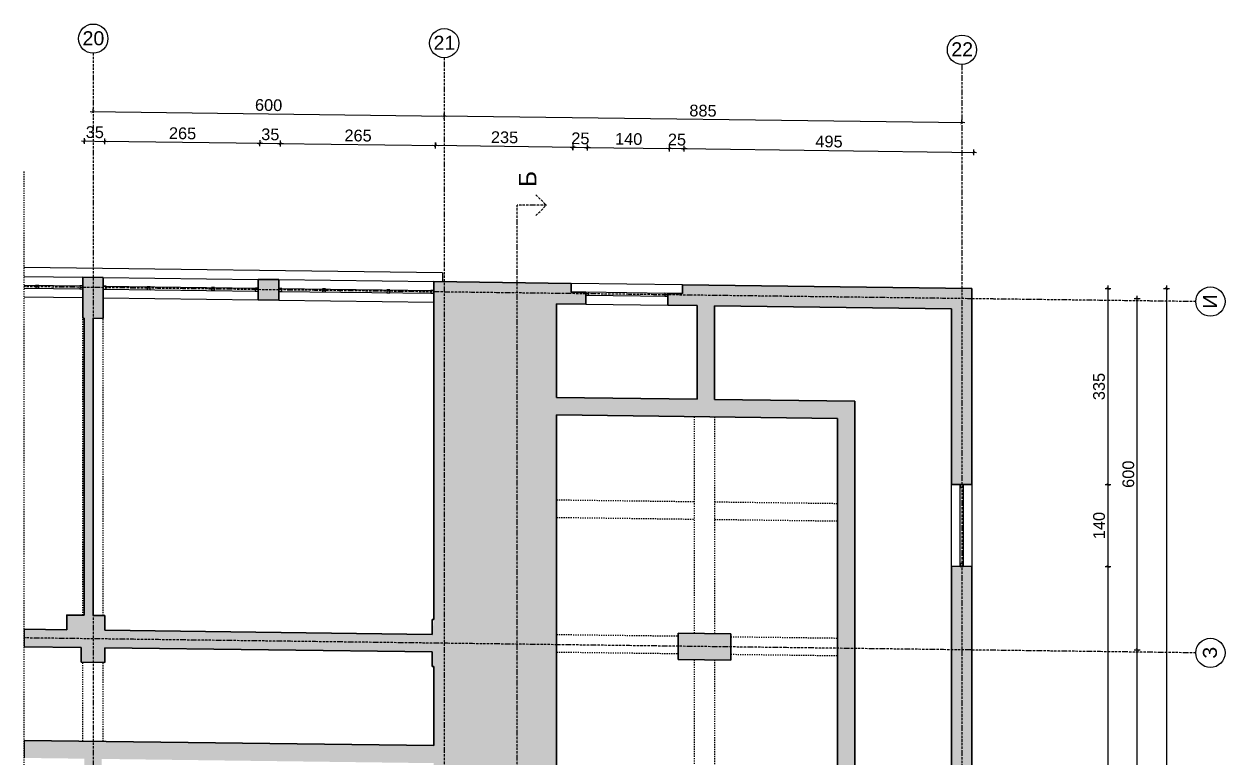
# Model space of a CAD drawing. Header units: inches. Extents: x -72385 to 39588, y -6525 to 66685.
# Drawn here: x -34843 to -32790, y 16172 to 17425 of the extents above; entities that cross this region are included whole.
import ezdxf

# ---------------------------------------------------------------- set-up
doc = ezdxf.new("R2010")
doc.units = ezdxf.units.IN
doc.header["$MEASUREMENT"] = 0
doc.linetypes.add('DashDot', pattern=[0.6, 0.4, -0.1, 0, -0.1])
doc.linetypes.add('Hidden', pattern=[0.4, 0.2, -0.2])
for name, color, linetype, lineweight in [('Изгледни линии', 253, 'Continuous', 25), ('Линия на разрез', 252, 'DashDot', 25), ('Надписи коти външни', 252, 'Continuous', 25), ('Надписи Оси', 252, 'Continuous', 25), ('Оси', 252, 'DashDot', 25), ('Прозорци', 251, 'Continuous', 25), ('Пунктир', 253, 'Hidden', 25), ('Разрезни линии', 7, 'Continuous', 35), ('Щрих стени', 254, 'Continuous', 25)]:
    doc.layers.add(name, color=color, linetype=linetype, lineweight=lineweight)
doc.styles.add('Arial Regular', font='arial.ttf')
doc.styles.get("Standard").update_dxf_attribs({"font": 'arial.ttf'})
doc.dimstyles.new('Annotative', dxfattribs={"dimscale": 0, "dimtxt": 20, "dimasz": 5, "dimexe": 5, "dimexo": 5, "dimgap": 5, "dimtad": 1, "dimdec": 0, "dimzin": 0, "dimdsep": 46, "dimtxsty": 'Standard', "dimblk": 'ARCHTICK', "dimcen": 5, "dimdle": 5, "dimadec": 0, "dimazin": 0, "dimtfac": 1, "dimtdec": 0, "dimtofl": 0, "dimtmove": 0, "dimatfit": 3, "dimldrblk": 'ARCHTICK', "dimfxl": 5, "dimfxlon": 1, "dimtolj": 1, "dimtzin": 0, "dimarcsym": 1})

# ---------------------------------------------------------------- blocks, each defined once
blk = doc.blocks.new('_ArchTick')
at = {"color": 0, "linetype": 'ByBlock', "const_width": 0.15}
blk.add_lwpolyline([(-0.5, -0.5), (0.5, 0.5)], dxfattribs=at)
blk = doc.blocks.new('*D6873')
at = {"layer": 'Defpoints', "color": 0, "ltscale": 50, "transparency": 16777216}
for p in [(-34704.4, 17224.9), (-34742.3, 16992.9), (-34707.3, 16992.4)]:
    blk.add_point(p, dxfattribs=at)
at = {"layer": 'Надписи коти външни', "color": 0, "lineweight": -2, "ltscale": 50, "transparency": 16777216}
for p, q in [((-34744.4, 17225.4), (-34699.4, 17224.8)), ((-34739.4, 17220.3), (-34739.3, 17230.3)), ((-34704.4, 17219.9), (-34704.3, 17229.9))]:
    blk.add_line(p, q, dxfattribs=at)
at = {"layer": 'Надписи коти външни', "color": 0, "lineweight": -2, "ltscale": 50, "transparency": 16777216, "xscale": 5, "yscale": 5, "zscale": 5}
for p, rotation in [((-34739.4, 17225.3), 179.2706286525344), ((-34704.4, 17224.9), 359.2706286525344)]:
    blk.add_blockref('_ArchTick', p, dxfattribs=dict(at, rotation=rotation))
at = {"layer": 'Надписи коти външни', "color": 0, "ltscale": 50, "transparency": 16777216, "insert": (-34721.7, 17240.3), "char_height": 20, "attachment_point": 5, "rotation": 359.2706}
blk.add_mtext('\\A1;35', dxfattribs=at)
blk = doc.blocks.new('*D6874')
at = {"layer": 'Defpoints', "color": 0, "ltscale": 50, "transparency": 16777216}
for p in [(-34439.4, 17221.5), (-34707.3, 16992.4), (-34442.3, 16989)]:
    blk.add_point(p, dxfattribs=at)
at = {"layer": 'Надписи коти външни', "color": 0, "lineweight": -2, "ltscale": 50, "transparency": 16777216}
for p, q in [((-34709.4, 17225), (-34434.4, 17221.5)), ((-34704.4, 17219.9), (-34704.3, 17229.9)), ((-34439.4, 17216.5), (-34439.3, 17226.5))]:
    blk.add_line(p, q, dxfattribs=at)
at = {"layer": 'Надписи коти външни', "color": 0, "lineweight": -2, "ltscale": 50, "transparency": 16777216, "xscale": 5, "yscale": 5, "zscale": 5}
for p, rotation in [((-34704.4, 17224.9), 179.2706286525486), ((-34439.4, 17221.5), 359.2706286525486)]:
    blk.add_blockref('_ArchTick', p, dxfattribs=dict(at, rotation=rotation))
at = {"layer": 'Надписи коти външни', "color": 0, "ltscale": 50, "transparency": 16777216, "insert": (-34571.7, 17238.4), "char_height": 20, "attachment_point": 5, "rotation": 359.2706}
blk.add_mtext('\\A1;265', dxfattribs=at)
blk = doc.blocks.new('*D6866')
at = {"layer": 'Defpoints', "color": 0, "ltscale": 50, "transparency": 16777216}
for p in [(-34404.4, 17221.1), (-34442.3, 16989), (-34407.3, 16988.6)]:
    blk.add_point(p, dxfattribs=at)
at = {"layer": 'Надписи коти външни', "color": 0, "lineweight": -2, "ltscale": 50, "transparency": 16777216}
for p, q in [((-34439.4, 17216.6), (-34439.3, 17226.6)), ((-34404.4, 17216.1), (-34404.3, 17226.1)), ((-34444.4, 17221.6), (-34399.4, 17221))]:
    blk.add_line(p, q, dxfattribs=at)
at = {"layer": 'Надписи коти външни', "color": 0, "lineweight": -2, "ltscale": 50, "transparency": 16777216, "xscale": 5, "yscale": 5, "zscale": 5}
for p, rotation in [((-34439.4, 17221.6), 179.2706286525403), ((-34404.4, 17221.1), 359.2706286525403)]:
    blk.add_blockref('_ArchTick', p, dxfattribs=dict(at, rotation=rotation))
at = {"layer": 'Надписи коти външни', "color": 0, "ltscale": 50, "transparency": 16777216, "insert": (-34421.7, 17236.6), "char_height": 20, "attachment_point": 5, "rotation": 359.2706}
blk.add_mtext('\\A1;35', dxfattribs=at)
blk = doc.blocks.new('*D6867')
at = {"layer": 'Defpoints', "color": 0, "ltscale": 50, "transparency": 16777216}
for p in [(-34139.4, 17217.7), (-34407.3, 16988.6), (-34142.3, 16985.2)]:
    blk.add_point(p, dxfattribs=at)
at = {"layer": 'Надписи коти външни', "color": 0, "lineweight": -2, "ltscale": 50, "transparency": 16777216}
for p, q in [((-34404.4, 17216.1), (-34404.3, 17226.1)), ((-34409.4, 17221.1), (-34134.4, 17217.6)), ((-34139.4, 17212.7), (-34139.3, 17222.7))]:
    blk.add_line(p, q, dxfattribs=at)
at = {"layer": 'Надписи коти външни', "color": 0, "lineweight": -2, "ltscale": 50, "transparency": 16777216, "xscale": 5, "yscale": 5, "zscale": 5}
for p, rotation in [((-34404.4, 17221.1), 179.2706286525478), ((-34139.4, 17217.7), 359.2706286525478)]:
    blk.add_blockref('_ArchTick', p, dxfattribs=dict(at, rotation=rotation))
at = {"layer": 'Надписи коти външни', "color": 0, "ltscale": 50, "transparency": 16777216, "insert": (-34271.7, 17234.6), "char_height": 20, "attachment_point": 5, "rotation": 359.2706}
blk.add_mtext('\\A1;265', dxfattribs=at)
blk = doc.blocks.new('*D6868')
at = {"layer": 'Defpoints', "color": 0, "ltscale": 50, "transparency": 16777216}
for p in [(-33739.2, 17212.6), (-33882.3, 16981.9), (-33742.1, 16980.1)]:
    blk.add_point(p, dxfattribs=at)
at = {"layer": 'Надписи коти външни', "color": 0, "lineweight": -2, "ltscale": 50, "transparency": 16777216}
for p, q in [((-33884.4, 17214.5), (-33734.2, 17212.5)), ((-33879.4, 17209.4), (-33879.3, 17219.4)), ((-33739.3, 17207.6), (-33739.1, 17217.6))]:
    blk.add_line(p, q, dxfattribs=at)
at = {"layer": 'Надписи коти външни', "color": 0, "lineweight": -2, "ltscale": 50, "transparency": 16777216, "xscale": 5, "yscale": 5, "zscale": 5}
for p, rotation in [((-33879.4, 17214.4), 179.2719292587021), ((-33739.2, 17212.6), 359.2719292587021)]:
    blk.add_blockref('_ArchTick', p, dxfattribs=dict(at, rotation=rotation))
at = {"layer": 'Надписи коти външни', "color": 0, "ltscale": 50, "transparency": 16777216, "insert": (-33809.1, 17228.7), "char_height": 20, "attachment_point": 5, "rotation": 359.2719}
blk.add_mtext('\\A1;140', dxfattribs=at)
blk = doc.blocks.new('*D6869')
at = {"layer": 'Defpoints', "color": 0, "ltscale": 50, "transparency": 16777216}
for p in [(-33904.1, 17214.7), (-34142.3, 16985.2), (-33907.3, 16981.9)]:
    blk.add_point(p, dxfattribs=at)
at = {"layer": 'Надписи коти външни', "color": 0, "lineweight": -2, "ltscale": 50, "transparency": 16777216}
for p, q in [((-34144.1, 17218.1), (-33899.1, 17214.7)), ((-34139.1, 17213.1), (-34139, 17223.1)), ((-33904.1, 17209.7), (-33904, 17219.7))]:
    blk.add_line(p, q, dxfattribs=at)
at = {"layer": 'Надписи коти външни', "color": 0, "lineweight": -2, "ltscale": 50, "transparency": 16777216, "xscale": 5, "yscale": 5, "zscale": 5}
for p, rotation in [((-34139.1, 17218.1), 179.1930457232294), ((-33904.1, 17214.7), 359.1930457232294)]:
    blk.add_blockref('_ArchTick', p, dxfattribs=dict(at, rotation=rotation))
at = {"layer": 'Надписи коти външни', "color": 0, "ltscale": 50, "transparency": 16777216, "insert": (-34021.3, 17231.6), "char_height": 20, "attachment_point": 5, "rotation": 359.193}
blk.add_mtext('\\A1;235', dxfattribs=at)
blk = doc.blocks.new('*D6870')
at = {"layer": 'Defpoints', "color": 0, "ltscale": 50, "transparency": 16777216}
for p in [(-33219.4, 17206), (-33717.3, 16979.8), (-33222.3, 16973.5)]:
    blk.add_point(p, dxfattribs=at)
at = {"layer": 'Надписи коти външни', "color": 0, "lineweight": -2, "ltscale": 50, "transparency": 16777216}
for p, q in [((-33719.4, 17212.4), (-33214.4, 17205.9)), ((-33714.4, 17207.3), (-33714.3, 17217.3)), ((-33219.4, 17201), (-33219.3, 17211))]:
    blk.add_line(p, q, dxfattribs=at)
at = {"layer": 'Надписи коти външни', "color": 0, "lineweight": -2, "ltscale": 50, "transparency": 16777216, "xscale": 5, "yscale": 5, "zscale": 5}
for p, rotation in [((-33714.4, 17212.3), 179.2706286525475), ((-33219.4, 17206), 359.2706286525474)]:
    blk.add_blockref('_ArchTick', p, dxfattribs=dict(at, rotation=rotation))
at = {"layer": 'Надписи коти външни', "color": 0, "ltscale": 50, "transparency": 16777216, "insert": (-33466.7, 17224.4), "char_height": 20, "attachment_point": 5, "rotation": 359.2706}
blk.add_mtext('\\A1;495', dxfattribs=at)
blk = doc.blocks.new('*D6871')
at = {"layer": 'Defpoints', "color": 0, "ltscale": 50, "transparency": 16777216}
for p in [(-34124.8, 17267.5), (-34124.8, 17267.5), (-33239.8, 17256.3)]:
    blk.add_point(p, dxfattribs=at)
at = {"layer": 'Надписи коти външни', "color": 0, "lineweight": -2, "ltscale": 50, "transparency": 16777216}
for p, q in [((-33234.8, 17256.2), (-34129.8, 17267.6)), ((-34124.8, 17267.5), (-34124.9, 17262.5)), ((-33239.8, 17256.3), (-33239.8, 17261.3))]:
    blk.add_line(p, q, dxfattribs=at)
at = {"layer": 'Надписи коти външни', "color": 0, "lineweight": -2, "ltscale": 50, "transparency": 16777216, "xscale": 5, "yscale": 5, "zscale": 5}
for p, rotation in [((-34124.8, 17267.5), 179.2706286525471), ((-33239.8, 17256.3), 359.2706286525471)]:
    blk.add_blockref('_ArchTick', p, dxfattribs=dict(at, rotation=rotation))
at = {"layer": 'Надписи коти външни', "color": 0, "ltscale": 50, "transparency": 16777216, "insert": (-33682.1, 17277.1), "char_height": 20, "attachment_point": 5, "rotation": 359.2706}
blk.add_mtext('\\A1;885', dxfattribs=at)
blk = doc.blocks.new('*D6872')
at = {"layer": 'Defpoints', "color": 0, "ltscale": 50, "transparency": 16777216}
for p in [(-34724.8, 17275.2), (-34724.8, 17275.2), (-34124.8, 17267.5)]:
    blk.add_point(p, dxfattribs=at)
at = {"layer": 'Надписи коти външни', "color": 0, "lineweight": -2, "ltscale": 50, "transparency": 16777216}
for p, q in [((-34119.8, 17267.5), (-34729.8, 17275.2)), ((-34724.8, 17275.2), (-34724.8, 17280.2)), ((-34124.8, 17267.5), (-34124.8, 17272.5))]:
    blk.add_line(p, q, dxfattribs=at)
at = {"layer": 'Надписи коти външни', "color": 0, "lineweight": -2, "ltscale": 50, "transparency": 16777216, "xscale": 5, "yscale": 5, "zscale": 5}
for p, rotation in [((-34724.8, 17275.2), 179.2706286525994), ((-34124.8, 17267.5), 359.2706286525993)]:
    blk.add_blockref('_ArchTick', p, dxfattribs=dict(at, rotation=rotation))
at = {"layer": 'Надписи коти външни', "color": 0, "ltscale": 50, "transparency": 16777216, "insert": (-34424.6, 17286.6), "char_height": 20, "attachment_point": 5, "rotation": 359.2706}
blk.add_mtext('\\A1;600', dxfattribs=at)
blk = doc.blocks.new('*D6877')
at = {"layer": 'Defpoints', "color": 0, "ltscale": 50, "transparency": 16777216}
for p in [(-33222.3, 16498.5), (-32989.8, 16498.5), (-33222.3, 15743.2)]:
    blk.add_point(p, dxfattribs=at)
at = {"layer": 'Надписи коти външни', "color": 0, "lineweight": -2, "ltscale": 50, "transparency": 16777216}
for p, q in [((-32994.8, 16498.5), (-32984.8, 16498.5)), ((-32989.8, 15738.2), (-32989.8, 16503.5)), ((-32994.8, 15743.2), (-32984.8, 15743.2))]:
    blk.add_line(p, q, dxfattribs=at)
at = {"layer": 'Надписи коти външни', "color": 0, "lineweight": -2, "ltscale": 50, "transparency": 16777216, "xscale": 5, "yscale": 5, "zscale": 5}
for p, rotation in [((-32989.8, 16498.5), 90), ((-32989.8, 15743.2), 270)]:
    blk.add_blockref('_ArchTick', p, dxfattribs=dict(at, rotation=rotation))
at = {"layer": 'Надписи коти външни', "color": 0, "ltscale": 50, "transparency": 16777216, "insert": (-33005, 16120.8), "char_height": 20, "attachment_point": 5, "rotation": 90}
blk.add_mtext('\\A1;755', dxfattribs=at)
blk = doc.blocks.new('*D6878')
at = {"layer": 'Defpoints', "color": 0, "ltscale": 50, "transparency": 16777216}
for p in [(-33222.3, 16638.5), (-32989.8, 16638.5), (-33222.3, 16498.5)]:
    blk.add_point(p, dxfattribs=at)
at = {"layer": 'Надписи коти външни', "color": 0, "lineweight": -2, "ltscale": 50, "transparency": 16777216}
for p, q in [((-32994.8, 16638.5), (-32984.8, 16638.5)), ((-32989.8, 16493.5), (-32989.8, 16643.5)), ((-32994.8, 16498.5), (-32984.8, 16498.5))]:
    blk.add_line(p, q, dxfattribs=at)
at = {"layer": 'Надписи коти външни', "color": 0, "lineweight": -2, "ltscale": 50, "transparency": 16777216, "xscale": 5, "yscale": 5, "zscale": 5}
for p, rotation in [((-32989.8, 16638.5), 90), ((-32989.8, 16498.5), 270)]:
    blk.add_blockref('_ArchTick', p, dxfattribs=dict(at, rotation=rotation))
at = {"layer": 'Надписи коти външни', "color": 0, "ltscale": 50, "transparency": 16777216, "insert": (-33005, 16568.5), "char_height": 20, "attachment_point": 5, "rotation": 90}
blk.add_mtext('\\A1;140', dxfattribs=at)
blk = doc.blocks.new('*D6879')
at = {"layer": 'Defpoints', "color": 0, "ltscale": 50, "transparency": 16777216}
for p in [(-33222.3, 16973.5), (-32989.8, 16973.5), (-33222.3, 16638.5)]:
    blk.add_point(p, dxfattribs=at)
at = {"layer": 'Надписи коти външни', "color": 0, "lineweight": -2, "ltscale": 50, "transparency": 16777216}
for p, q in [((-32989.8, 16633.5), (-32989.8, 16978.5)), ((-32994.8, 16973.5), (-32984.8, 16973.5)), ((-32994.8, 16638.5), (-32984.8, 16638.5))]:
    blk.add_line(p, q, dxfattribs=at)
at = {"layer": 'Надписи коти външни', "color": 0, "lineweight": -2, "ltscale": 50, "transparency": 16777216, "xscale": 5, "yscale": 5, "zscale": 5}
for p, rotation in [((-32989.8, 16973.5), 90), ((-32989.8, 16638.5), 270)]:
    blk.add_blockref('_ArchTick', p, dxfattribs=dict(at, rotation=rotation))
at = {"layer": 'Надписи коти външни', "color": 0, "ltscale": 50, "transparency": 16777216, "insert": (-33005.1, 16806), "char_height": 20, "attachment_point": 5, "rotation": 90}
blk.add_mtext('\\A1;335', dxfattribs=at)
blk = doc.blocks.new('*D6880')
at = {"layer": 'Defpoints', "color": 0, "ltscale": 50, "transparency": 16777216}
for p in [(-33222.3, 16973.5), (-33222.3, 15138.4), (-32889.8, 15138.4)]:
    blk.add_point(p, dxfattribs=at)
at = {"layer": 'Надписи коти външни', "color": 0, "lineweight": -2, "ltscale": 50, "transparency": 16777216}
for p, q in [((-32889.8, 16978.5), (-32889.8, 15133.4)), ((-32894.8, 16973.5), (-32884.8, 16973.5)), ((-32894.8, 15138.4), (-32884.8, 15138.4))]:
    blk.add_line(p, q, dxfattribs=at)
at = {"layer": 'Надписи коти външни', "color": 0, "lineweight": -2, "ltscale": 50, "transparency": 16777216, "xscale": 5, "yscale": 5, "zscale": 5}
for p, rotation in [((-32889.8, 16973.5), 90), ((-32889.8, 15138.4), 270)]:
    blk.add_blockref('_ArchTick', p, dxfattribs=dict(at, rotation=rotation))
at = {"layer": 'Надписи коти външни', "color": 0, "ltscale": 50, "transparency": 16777216, "insert": (-32905.1, 16055.9), "char_height": 20, "attachment_point": 5, "rotation": 90}
blk.add_mtext('\\A1;1835', dxfattribs=at)
blk = doc.blocks.new('*D6882')
at = {"layer": 'Defpoints', "color": 0, "ltscale": 50, "transparency": 16777216}
for p in [(-33239.8, 16356.2), (-32939.8, 16356.2), (-33239.8, 15756.1)]:
    blk.add_point(p, dxfattribs=at)
at = {"layer": 'Надписи коти външни', "color": 0, "lineweight": -2, "ltscale": 50, "transparency": 16777216}
for p, q in [((-32944.8, 16356.2), (-32934.8, 16356.2)), ((-32939.8, 15751.1), (-32939.8, 16361.2)), ((-32944.8, 15756.1), (-32934.8, 15756.1))]:
    blk.add_line(p, q, dxfattribs=at)
at = {"layer": 'Надписи коти външни', "color": 0, "lineweight": -2, "ltscale": 50, "transparency": 16777216, "xscale": 5, "yscale": 5, "zscale": 5}
for p, rotation in [((-32939.8, 16356.2), 90), ((-32939.8, 15756.1), 270)]:
    blk.add_blockref('_ArchTick', p, dxfattribs=dict(at, rotation=rotation))
at = {"layer": 'Надписи коти външни', "color": 0, "ltscale": 50, "transparency": 16777216, "insert": (-32955, 16056.2), "char_height": 20, "attachment_point": 5, "rotation": 90}
blk.add_mtext('\\A1;600', dxfattribs=at)
blk = doc.blocks.new('*D6883')
at = {"layer": 'Defpoints', "color": 0, "ltscale": 50, "transparency": 16777216}
for p in [(-33239.8, 16956.2), (-32939.8, 16956.2), (-33239.8, 16356.2)]:
    blk.add_point(p, dxfattribs=at)
at = {"layer": 'Надписи коти външни', "color": 0, "lineweight": -2, "ltscale": 50, "transparency": 16777216}
for p, q in [((-32939.8, 16351.2), (-32939.8, 16961.2)), ((-32944.8, 16956.2), (-32934.8, 16956.2)), ((-32944.8, 16356.2), (-32934.8, 16356.2))]:
    blk.add_line(p, q, dxfattribs=at)
at = {"layer": 'Надписи коти външни', "color": 0, "lineweight": -2, "ltscale": 50, "transparency": 16777216, "xscale": 5, "yscale": 5, "zscale": 5}
for p, rotation in [((-32939.8, 16956.2), 90), ((-32939.8, 16356.2), 270)]:
    blk.add_blockref('_ArchTick', p, dxfattribs=dict(at, rotation=rotation))
at = {"layer": 'Надписи коти външни', "color": 0, "ltscale": 50, "transparency": 16777216, "insert": (-32955, 16656.2), "char_height": 20, "attachment_point": 5, "rotation": 90}
blk.add_mtext('\\A1;600', dxfattribs=at)
blk = doc.blocks.new('*D6884')
at = {"layer": 'Defpoints', "color": 0, "ltscale": 10, "transparency": 16777216}
for p in [(-33879.3, 17214.5), (-33907.3, 16982.2), (-33882.3, 16981.9)]:
    blk.add_point(p, dxfattribs=at)
at = {"layer": 'Надписи коти външни', "color": 0, "lineweight": -2, "ltscale": 10, "transparency": 16777216}
for p, q in [((-33909.3, 17214.8), (-33874.3, 17214.4)), ((-33904.4, 17209.8), (-33904.3, 17219.8)), ((-33879.4, 17209.5), (-33879.3, 17219.5))]:
    blk.add_line(p, q, dxfattribs=at)
at = {"layer": 'Надписи коти външни', "color": 0, "lineweight": -2, "ltscale": 10, "transparency": 16777216, "xscale": 5, "yscale": 5, "zscale": 5}
for p, rotation in [((-33904.3, 17214.8), 179.2633353383347), ((-33879.3, 17214.5), 359.2633353383347)]:
    blk.add_blockref('_ArchTick', p, dxfattribs=dict(at, rotation=rotation))
at = {"layer": 'Надписи коти външни', "color": 0, "ltscale": 10, "transparency": 16777216, "insert": (-33891.7, 17229.8), "char_height": 20, "attachment_point": 5, "rotation": 359.2633}
blk.add_mtext('\\A1;25', dxfattribs=at)
blk = doc.blocks.new('*D6885')
at = {"layer": 'Defpoints', "color": 0, "ltscale": 10, "transparency": 16777216}
for p in [(-33739.2, 17212.6), (-33742.1, 16980.1), (-33717.3, 16979.8)]:
    blk.add_point(p, dxfattribs=at)
at = {"layer": 'Надписи коти външни', "color": 0, "lineweight": -2, "ltscale": 10, "transparency": 16777216}
for p, q in [((-33709.4, 17212.2), (-33744.2, 17212.7)), ((-33739.3, 17207.6), (-33739.1, 17217.6)), ((-33714.4, 17207.3), (-33714.3, 17217.3))]:
    blk.add_line(p, q, dxfattribs=at)
at = {"layer": 'Надписи коти външни', "color": 0, "lineweight": -2, "ltscale": 10, "transparency": 16777216, "xscale": 5, "yscale": 5, "zscale": 5}
for p, rotation in [((-33739.2, 17212.6), 179.2706286525421), ((-33714.4, 17212.3), 359.2706286525421)]:
    blk.add_blockref('_ArchTick', p, dxfattribs=dict(at, rotation=rotation))
at = {"layer": 'Надписи коти външни', "color": 0, "ltscale": 10, "transparency": 16777216, "insert": (-33726.6, 17227.7), "char_height": 20, "attachment_point": 5, "rotation": 359.2706}
blk.add_mtext('\\A1;25', dxfattribs=at)

msp = doc.modelspace()

# ---------------------------------------------------------------- hatches: boundary and pattern name
at = {"layer": 'Щрих стени', "ltscale": 10}
h = msp.add_hatch(color=256, dxfattribs=at)
h.dxf.hatch_style = 1
h.paths.add_polyline_path([(-33812.3, 15750.9), (-33207.3, 15743.2), (-33207.3, 15763.2), (-33222.3, 15763.4), (-33222.3, 16498.5), (-33257.3, 16498.9), (-33257.3, 15773.9), (-33422.3, 15776), (-33422.3, 16781), (-33662.3, 16784.1), (-33662.3, 16944.1), (-33257.3, 16939), (-33257.3, 16638.9), (-33222.3, 16638.5), (-33222.3, 16973.5), (-33717.3, 16979.8), (-33717.3, 16964.8), (-33742.3, 16965.1), (-33742.3, 16945.1), (-33692.3, 16944.5), (-33692.3, 16784.5), (-33932.3, 16787.5), (-33932.3, 16947.5), (-33882.3, 16946.9), (-33882.3, 16966.9), (-33907.3, 16967.2), (-33907.3, 16982.2), (-34142.3, 16985.2), (-34142.3, 16407.9), (-34144.8, 16382.7), (-34704.8, 16389.8), (-34704.8, 16414.8), (-34724.8, 16415.1), (-34724.8, 16922.6), (-34707.3, 16922.4), (-34707.3, 16992.4), (-34742.3, 16992.9), (-34742.3, 16922.9), (-34739.8, 16922.8), (-34739.8, 16415.3), (-34744.8, 16415.3), (-34769.8, 16415.7), (-34769.8, 16390.7), (-34842.3, 16391.6), (-34842.3, 16361.6), (-34744.8, 16360.3), (-34744.8, 16335.3), (-34704.8, 16334.8), (-34704.8, 16359.8), (-34144.8, 16352.7), (-34144.8, 16328), (-34142.3, 16327.9), (-34142.3, 16192.7), (-34842.3, 16201.6), (-34842.7, 16171.6), (-34739.8, 16170.3), (-34739.8, 15815.2), (-34744.8, 15815.3), (-34744.8, 15770.3), (-34769.8, 15770.6), (-34769.8, 15735.6), (-34744.8, 15735.3), (-34739.8, 15735.2), (-34739.8, 15227.7), (-34742.3, 15157.7), (-34707.3, 15157.3), (-34707.3, 15227.3), (-34709.8, 15227.3), (-34709.8, 15734.8), (-34704.8, 15734.8), (-34704.8, 15814.8), (-34709.8, 15814.9), (-34709.8, 16169.9), (-34142.3, 16162.7), (-34142.3, 16105.2), (-34197.3, 16105.9), (-34197.3, 16025.8), (-34142.3, 16025.1), (-34142.3, 15807.6), (-34144.8, 15727.7), (-34142.3, 15727.6), (-34142.3, 15150.1), (-34107.3, 15149.6), (-34107.3, 15219.6), (-34112.3, 15219.7), (-34112.3, 15404.7), (-33842.3, 15401.3), (-33842.3, 15181.3), (-33842.3, 15146.3), (-33807.3, 15145.8), (-33807.3, 15180.8), (-33812.3, 15180.9), (-33812.3, 15400.9), (-33337.3, 15394.8), (-33337.3, 15379.8), (-33257.3, 15378.8), (-33257.3, 15173.8), (-33542.3, 15177.4), (-33542.3, 15142.4), (-33222.3, 15138.4), (-33222.3, 15403.4), (-33207.3, 15403.2), (-33207.3, 15423.2), (-33812.3, 15430.9)])
h.paths.add_polyline_path([(-33932.3, 15782.5), (-33932.3, 16757.5), (-33452.3, 16751.4), (-33452.3, 15776.3)], flags=16)
h.paths.add_polyline_path([(-33724.8, 16339.9), (-33724.8, 16384.9), (-33634.8, 16383.7), (-33634.8, 16338.7)], flags=0)
h.paths.add_polyline_path([(-34407.3, 16988.6), (-34442.3, 16989), (-34442.3, 16954), (-34407.3, 16953.6)], flags=17)
h.paths.add_polyline_path([(-34407.3, 15188.5), (-34442.3, 15188.9), (-34442.3, 15153.9), (-34407.3, 15153.4)], flags=17)
h = msp.add_hatch(color=256, dxfattribs=at)
h.dxf.hatch_style = 1
h.paths.add_polyline_path([(-33634.8, 16383.7), (-33724.8, 16384.9), (-33724.8, 16339.9), (-33634.8, 16338.7)])

# ---------------------------------------------------------------- linework, layer by layer
at = {"layer": 'Изгледни линии', "ltscale": 50}
for p, q in [((-34127.3, 17000), (-34842.3, 17009.1)), ((-34127.3, 17000), (-34127.3, 16985)), ((-34842.3, 16994.1), (-34742.3, 16992.9)), ((-34707.3, 16992.4), (-34442.3, 16989)), ((-34407.3, 16988.6), (-34142.3, 16985.2)), ((-33717.3, 16979.8), (-33907.3, 16982.2)), ((-34842.3, 16959.1), (-34742.3, 16957.9)), ((-34707.3, 16957.4), (-34442.3, 16954)), ((-34407.3, 16953.6), (-34142.3, 16950.2)), ((-33882.3, 16946.9), (-33742.3, 16945.1)), ((-33257.3, 16498.9), (-33257.3, 16638.9)), ((-33222.3, 16638.5), (-33222.3, 16498.5))]:
    msp.add_line(p, q, dxfattribs=at)
at = {"layer": 'Линия на разрез', "ltscale": 10}
for p, q in [((-33967.6, 17133.4), (-33949.9, 17115.8)), ((-33999.9, 15148.3), (-33999.9, 17115.8)), ((-33949.9, 17115.8), (-33999.9, 17115.8)), ((-33967.6, 17098.1), (-33949.9, 17115.8))]:
    msp.add_line(p, q, dxfattribs=at)
at = {"layer": 'Надписи Оси', "ltscale": 50}
for centre in [(-34724.4, 17400.2), (-34124.4, 17392.5), (-33239.4, 17381.3), (-32814.8, 16951.1), (-32814.8, 16351.1)]:
    msp.add_circle(centre, 25, dxfattribs=at)
at = {"layer": 'Оси', "ltscale": 10}
for p, q in [((-34724.8, 17375.2), (-34724.8, 14775)), ((-34124.8, 17367.5), (-34124.8, 14767.3)), ((-33239.8, 17356.3), (-33239.8, 14756.1)), ((-32839.8, 16951.1), (-34842.3, 16976.6)), ((-32839.8, 16351.1), (-34842.3, 16376.6))]:
    msp.add_line(p, q, dxfattribs=at)
at = {"layer": 'Прозорци', "ltscale": 50}
for p, q in [((-34842.3, 16979.1), (-34742.3, 16977.9)), ((-34822.3, 16978.9), (-34822.4, 16973.9)), ((-34817.3, 16978.8), (-34822.3, 16978.9)), ((-34817.4, 16973.8), (-34817.3, 16978.8)), ((-34747.3, 16977.9), (-34747.4, 16972.9)), ((-34742.3, 16977.9), (-34747.3, 16977.9)), ((-34742.4, 16972.9), (-34742.3, 16977.9)), ((-34707.3, 16977.4), (-34442.3, 16974)), ((-34842.3, 16974.1), (-34742.3, 16972.9)), ((-34822.4, 16973.9), (-34817.4, 16973.8)), ((-34747.4, 16972.9), (-34742.4, 16972.9)), ((-34707.3, 16972.4), (-34442.3, 16969)), ((-34407.3, 16973.6), (-34142.3, 16970.2)), ((-34407.3, 16968.6), (-34142.3, 16965.2)), ((-33742.3, 16965.1), (-33882.3, 16966.9)), ((-33882.3, 16961.9), (-33742.3, 16960.1)), ((-33242.3, 16498.7), (-33242.3, 16638.7)), ((-33237.3, 16638.7), (-33237.3, 16498.7))]:
    msp.add_line(p, q, dxfattribs=at)
for points in [[(-34707.3, 16972.4), (-34702.3, 16972.4), (-34702.3, 16977.4), (-34707.3, 16977.4), (-34707.3, 16972.4)], [(-34632.3, 16971.5), (-34627.3, 16971.4), (-34627.3, 16976.4), (-34632.3, 16976.5), (-34632.3, 16971.5)], [(-34522.4, 16970.1), (-34517.4, 16970), (-34517.3, 16975), (-34522.3, 16975.1), (-34522.4, 16970.1)], [(-34447.4, 16969.1), (-34442.4, 16969), (-34442.3, 16974), (-34447.3, 16974.1), (-34447.4, 16969.1)], [(-34407.3, 16968.6), (-34402.3, 16968.5), (-34402.3, 16973.5), (-34407.3, 16973.6), (-34407.3, 16968.6)], [(-34332.3, 16967.6), (-34327.3, 16967.6), (-34327.3, 16972.6), (-34332.3, 16972.6), (-34332.3, 16967.6)], [(-34222.4, 16966.2), (-34217.4, 16966.2), (-34217.3, 16971.2), (-34222.3, 16971.2), (-34222.4, 16966.2)], [(-34147.4, 16965.3), (-34142.4, 16965.2), (-34142.3, 16970.2), (-34147.3, 16970.3), (-34147.4, 16965.3)], [(-33882.3, 16961.9), (-33877.3, 16961.8), (-33877.3, 16966.8), (-33882.3, 16966.9), (-33882.3, 16961.9)], [(-33747.4, 16960.2), (-33742.4, 16960.1), (-33742.3, 16965.1), (-33747.3, 16965.2), (-33747.4, 16960.2)], [(-33242.3, 16633.7), (-33237.3, 16633.7), (-33237.3, 16638.7), (-33242.3, 16638.7), (-33242.3, 16633.7)], [(-33242.3, 16498.7), (-33237.3, 16498.7), (-33237.3, 16503.7), (-33242.3, 16503.7), (-33242.3, 16498.7)]]:
    msp.add_lwpolyline(points, dxfattribs=at)
at = {"layer": 'Пунктир', "ltscale": 10}
for p, q in [((-34842.3, 15087.1), (-34842.3, 17173.1)), ((-34742.3, 16415.3), (-34742.3, 16922.9)), ((-34707.3, 16414.9), (-34707.3, 16922.4)), ((-33697.3, 16754.5), (-33697.3, 16384.5)), ((-33662.3, 16754.1), (-33662.3, 16384.1)), ((-33932.3, 16612.5), (-33697.3, 16609.5)), ((-33662.3, 16609.1), (-33452.3, 16606.4)), ((-33932.3, 16582.5), (-33697.3, 16579.5)), ((-33662.3, 16579.1), (-33452.3, 16576.4)), ((-33932.3, 16382.5), (-33724.8, 16379.9)), ((-33634.8, 16378.7), (-33452.3, 16376.4)), ((-33932.3, 16352.5), (-33724.8, 16349.9)), ((-33634.8, 16348.7), (-33452.3, 16346.4)), ((-34742.3, 16200.3), (-34742.3, 16335.3)), ((-34707.3, 16199.9), (-34707.3, 16334.9)), ((-33697.3, 16339.5), (-33697.3, 15779.5)), ((-33662.3, 16339.1), (-33662.3, 15779))]:
    msp.add_line(p, q, dxfattribs=at)
at = {"layer": 'Разрезни линии', "ltscale": 50}
for p, q in [((-34742.3, 16922.9), (-34742.3, 16992.9)), ((-34742.3, 16992.9), (-34707.3, 16992.4)), ((-34707.3, 16992.4), (-34707.3, 16922.4)), ((-34142.3, 16985.2), (-33907.3, 16982.2)), ((-34142.3, 16985.2), (-34142.3, 16407.9)), ((-33907.3, 16982.2), (-33907.3, 16967.2)), ((-33717.3, 16979.8), (-33222.3, 16973.5)), ((-33717.3, 16979.8), (-33717.3, 16964.8)), ((-33907.3, 16967.2), (-33882.3, 16966.9)), ((-33882.3, 16966.9), (-33882.3, 16946.9)), ((-33742.3, 16965.1), (-33742.3, 16945.1)), ((-33742.3, 16965.1), (-33717.3, 16964.8)), ((-33222.3, 16973.5), (-33222.3, 16638.5)), ((-33932.3, 16947.5), (-33932.3, 16787.5)), ((-33932.3, 16947.5), (-33882.3, 16946.9)), ((-33742.3, 16945.1), (-33692.3, 16944.5)), ((-33692.3, 16944.5), (-33692.3, 16784.5)), ((-33662.3, 16944.1), (-33257.3, 16939)), ((-33662.3, 16944.1), (-33662.3, 16784.1)), ((-33257.3, 16939), (-33257.3, 16638.9)), ((-34739.8, 16922.8), (-34742.3, 16922.9)), ((-34739.8, 16922.8), (-34739.8, 16415.3)), ((-34724.8, 16415.1), (-34724.8, 16922.6)), ((-34707.3, 16922.4), (-34724.8, 16922.6)), ((-33932.3, 16787.5), (-33692.3, 16784.5)), ((-33662.3, 16784.1), (-33422.3, 16781)), ((-33422.3, 16781), (-33422.3, 15776)), ((-33932.3, 16757.5), (-33452.3, 16751.4)), ((-33932.3, 16757.5), (-33932.3, 15782.5)), ((-33452.3, 16751.4), (-33452.3, 15776.3)), ((-33257.3, 16638.9), (-33222.3, 16638.5)), ((-33257.3, 16498.9), (-33222.3, 16498.5)), ((-33257.3, 16498.9), (-33257.3, 15773.9)), ((-33222.3, 16498.5), (-33222.3, 15763.4)), ((-34842.3, 16391.6), (-34769.8, 16390.7)), ((-34704.8, 16389.8), (-34144.8, 16382.7)), ((-33634.8, 16383.7), (-33724.8, 16384.9)), ((-33724.8, 16384.9), (-33724.8, 16339.9)), ((-33634.8, 16338.7), (-33634.8, 16383.7)), ((-34842.3, 16361.6), (-34744.8, 16360.3)), ((-34704.8, 16359.8), (-34144.8, 16352.7)), ((-34144.8, 16352.7), (-34144.8, 16328)), ((-34144.8, 16328), (-34142.3, 16327.9)), ((-34142.3, 16327.9), (-34142.3, 16192.7)), ((-33724.8, 16339.9), (-33634.8, 16338.7)), ((-34842.3, 16201.6), (-34142.3, 16192.7))]:
    msp.add_line(p, q, dxfattribs=at)
msp.add_lwpolyline([(-34442.3, 16989), (-34442.3, 16954), (-34407.3, 16953.6), (-34407.3, 16988.6)], close=True, dxfattribs=at)
for points in [[(-34769.8, 16390.7), (-34769.8, 16415.7), (-34744.8, 16415.3)], [(-34739.8, 16415.3), (-34744.8, 16415.3)], [(-34704.8, 16389.8), (-34704.8, 16414.8), (-34724.8, 16415.1)], [(-34142.3, 16407.9), (-34144.8, 16408), (-34144.8, 16382.7)], [(-34744.8, 16360.3), (-34744.8, 16335.3), (-34704.8, 16334.8), (-34704.8, 16359.8)]]:
    msp.add_lwpolyline(points, dxfattribs=at)
at = {"layer": 'Щрих стени', "ltscale": 10}
for p, q in [((-34842.3, 16391.6), (-34842.3, 16361.6)), ((-34842.3, 16201.6), (-34842.7, 16171.6))]:
    msp.add_line(p, q, dxfattribs=at)

# ---------------------------------------------------------------- texts
at = {"layer": 'Линия на разрез', "ltscale": 10, "insert": (-33996.9, 17146.7), "char_height": 30, "width": 270.734, "attachment_point": 1, "rotation": 90, "style": 'Arial Regular'}
msp.add_mtext('Б', dxfattribs=at)
at = {"layer": 'Надписи Оси', "ltscale": 100, "char_height": 24, "width": 27.213, "attachment_point": 1, "style": 'Arial Regular'}
for s, insert in [('\\pxqc;20', (-34737.7, 17412.9)), ('\\pxqc;21', (-34137.7, 17405.2)), ('\\pxqc;22', (-33252.7, 17394))]:
    msp.add_mtext(s, dxfattribs=dict(at, insert=insert))
at = {"layer": 'Надписи Оси', "ltscale": 100, "char_height": 24, "width": 27.213, "attachment_point": 1, "rotation": 90, "style": 'Arial Regular'}
for s, insert in [('\\pxqc;И', (-32827.6, 16937.8)), ('\\pxqc;З', (-32827.6, 16337.8))]:
    msp.add_mtext(s, dxfattribs=dict(at, insert=insert))

# ---------------------------------------------------------------- dimensions: what is measured, and where the dimension line sits
at = {"layer": 'Надписи коти външни', "ltscale": 50}
for p1, p2, distance, picture, middle in [((-34124.8, 17267.5), (-34724.8, 17275.2), 0, '*D6872', (-34424.6, 17286.6)), ((-33239.8, 17256.3), (-34124.8, 17267.5), 0, '*D6871', (-33682.1, 17277.1)), ((-34707.3, 16992.4), (-34442.3, 16989), 232.5, '*D6874', (-34571.7, 17238.4)), ((-34407.3, 16988.6), (-34142.3, 16985.2), 232.5, '*D6867', (-34271.7, 17234.6)), ((-34142.3, 16985.2), (-33907.3, 16981.9), 232.9, '*D6869', (-34021.3, 17231.6)), ((-33882.3, 16981.9), (-33742.1, 16980.1), 232.5, '*D6868', (-33809.1, 17228.7)), ((-33717.3, 16979.8), (-33222.3, 16973.5), 232.5, '*D6870', (-33466.7, 17224.4)), ((-33222.3, 16638.5), (-33222.3, 16973.5), -232.5, '*D6879', (-33005.1, 16806)), ((-33222.3, 16973.5), (-33222.3, 15138.4), 332.5, '*D6880', (-32905.1, 16055.9)), ((-33239.8, 16356.2), (-33239.8, 16956.2), -300, '*D6883', (-32955, 16656.2)), ((-33222.3, 16498.5), (-33222.3, 16638.5), -232.5, '*D6878', (-33005, 16568.5)), ((-33222.3, 15743.2), (-33222.3, 16498.5), -232.5, '*D6877', (-33005, 16120.8)), ((-33239.8, 15756.1), (-33239.8, 16356.2), -300, '*D6882', (-32955, 16056.2))]:
    dim = msp.add_aligned_dim(p1=p1, p2=p2, distance=distance, dimstyle='Annotative', override={"dimscale": 0, "dimtix": 0, "dimtofl": 0, "dimtmove": 0, "dimatfit": 3}, dxfattribs=at)
    dim.commit()
    dim.dimension.update_dxf_attribs({"geometry": picture, "text_midpoint": middle})
for base, p1, p2, picture, middle in [((-34704.4, 17224.9), (-34742.3, 16992.9), (-34707.3, 16992.4), '*D6873', (-34721.9, 17225.1)), ((-34404.4, 17221.1), (-34442.3, 16989), (-34407.3, 16988.6), '*D6866', (-34421.9, 17221.3))]:
    dim = msp.add_linear_dim(base=base, p1=p1, p2=p2, angle=359.2706, dimstyle='Annotative', override={"dimscale": 0, "dimtix": 0, "dimtofl": 0, "dimtmove": 0, "dimatfit": 3}, dxfattribs=at)
    dim.commit()
    dim.dimension.update_dxf_attribs({"geometry": picture, "text_midpoint": middle, "dimtype": 129})
at = {"layer": 'Надписи коти външни', "ltscale": 10}
for base, p1, p2, angle, picture, middle in [((-33879.3, 17214.5), (-33907.3, 16982.2), (-33882.3, 16981.9), 359.2633, '*D6884', (-33891.8, 17214.6)), ((-33739.2, 17212.6), (-33717.3, 16979.8), (-33742.1, 16980.1), 179.2706, '*D6885', (-33726.8, 17212.5))]:
    dim = msp.add_linear_dim(base=base, p1=p1, p2=p2, angle=angle, dimstyle='Annotative', override={"dimscale": 0, "dimtix": 0, "dimtofl": 0, "dimtmove": 0, "dimatfit": 3}, dxfattribs=at)
    dim.commit()
    dim.dimension.update_dxf_attribs({"geometry": picture, "text_midpoint": middle, "dimtype": 129})

doc.saveas('drawing.dxf')
